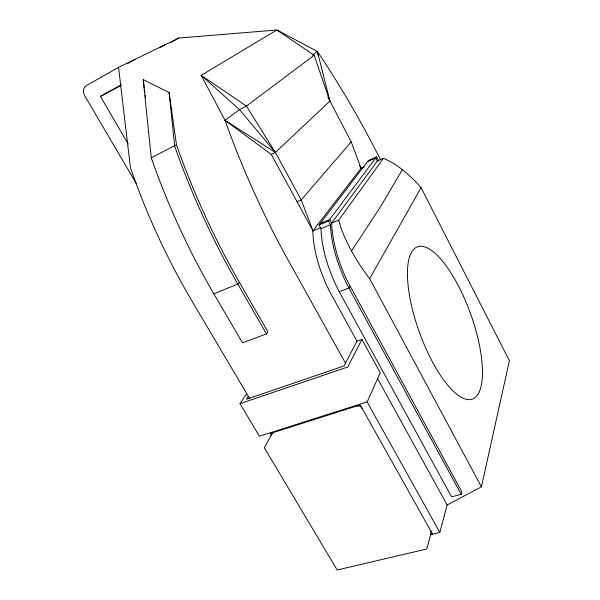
<?xml version="1.0" encoding="UTF-8"?>
<svg xmlns="http://www.w3.org/2000/svg" width="600" height="600" viewBox="0 0 600 600"><rect width="100%" height="100%" fill="white"/><g stroke="black" fill="none" stroke-linecap="round" stroke-linejoin="round"><path stroke-width="0.9" d="M430.763 534.615L439.838 532.418L447.127 504.982L481.425 486.832L509.4 360.69L421.08 187.665A85.463 40.568 58.3 0 0 383.438 158.355L377.332 161.055L331.635 223.095L331.89 227.715A67.815 26.22 68.5 0 0 347.423 281.062L461.857 491.903L461.25 494.355L451.575 496.853L339.233 291.69A67.74 26.918 68.5 0 1 331.86 275.91L327.825 264.885A67.74 26.918 68.5 0 1 321.038 228.6L319.095 225.03L368.385 160.5L376.553 156.877L378.142 159.953M430.98 533.498L426.675 549.007L337.207 570L264.315 447.75L272.228 433.41M361.928 339.413L347.752 366.998L240.015 403.643L259.403 436.207L367.185 401.873L380.257 372.817L361.928 339.413L356.978 341.153L344.048 365.933L246.525 399.225L248.377 396.412M481.425 486.832L369.675 278.663L421.08 187.665M402.382 169.62L380.475 206.827L351.532 250.965M350.025 286.178L348.938 287.993L339.233 291.69M240.015 403.643L246.353 394.132M266.498 333.907L267.907 331.905L239.347 282.21A319.403 121.222 65.8 0 1 176.46 144.743L169.11 92.52L143.212 79.635L151.267 157.778A317.002 126.855 65.7 0 0 213.847 293.798L242.505 342.87L266.498 333.907L237.803 284.04A320.385 121.988 65.8 0 1 174.645 146.04L169.11 92.52M320.272 223.485L329.707 219.51L331.635 223.095L338.685 220.14L383.438 158.355M319.095 225.03L328.56 221.04L376.553 156.877M356.978 341.153L330.772 293.535A67.17 27.218 68.5 0 1 312.862 230.962L361.028 168.255L364.275 166.815M239.347 282.21L237.803 284.04L213.847 293.798M327.825 96.945L351.195 141.87L301.222 199.905L297.09 201.72M312.435 55.14L317.377 51.457L329.91 101.062L275.4 152.445L271.267 154.395L225.038 120.337L201.195 75.36L276.862 30L317.377 51.457A641.918 382.995 69.8 0 1 375.337 149.625L380.46 159.555M329.91 101.062L314.16 55.245L246.428 106.065L239.46 109.575L225.038 120.337A326.355 110.797 66.1 0 0 289.103 261.907L345.51 363.135M176.46 144.743L151.267 157.778M314.16 55.245L276.862 30L178.808 38.04L118.56 67.373L86.453 85.552A8.197 6.683 57.5 0 0 84.787 95.895L136.538 183.96M127.095 63.847L135.083 59.332M159.773 47.723L165.12 44.707M170.858 42.517L178.808 38.04M128.273 144.142L100.403 96.375L121.2 84.84M100.403 96.375L120.9 85.62M367.553 161.595L375.735 157.965L377.332 161.055M312.862 230.962L320.505 227.76M321.038 228.6L330.495 224.64L328.56 221.04M225.038 120.337L275.4 152.445L301.222 199.905L312.968 230.827L271.267 154.395M249.78 398.783L192.21 301.44A312.757 130.703 65.6 0 1 130.462 167.843L118.56 67.373M271.478 435.457L270.315 433.5L360.202 404.903L432.57 534.173M366.99 401.692L439.838 532.418M377.55 378.54L447.127 504.982M359.73 165.855L361.028 168.255L351.195 141.87M461.25 494.355L348.938 287.993A68.07 26.407 68.5 0 1 341.543 272.115L337.485 261.038A68.07 26.407 68.5 0 1 330.495 224.64M317.377 51.457L318.015 55.125M143.212 79.635L144.292 87.968M144.532 89.82L144.892 92.595M145.252 95.37L145.485 97.222M430.778 530.977A4.155 3.15 22.2 0 1 430.522 534.188M369.675 278.663A69.75 22.508 56.1 0 1 352.957 253.567L350.145 248.43A69.75 22.508 56.1 0 1 338.685 220.14M356.587 406.058A4.252 3.442 27.1 0 1 362.138 408.353M271.725 434.993A4.05 3.165 31.5 0 1 273.615 432.45M246.428 106.065L201.195 75.36L239.46 109.575L275.4 152.445L246.428 106.065M407.467 276.202A80.94 27.218 70.2 0 0 465.158 399.007A80.94 27.218 70.2 0 0 462.315 293.745A80.94 27.218 70.2 0 0 407.467 276.202"/></g></svg>
